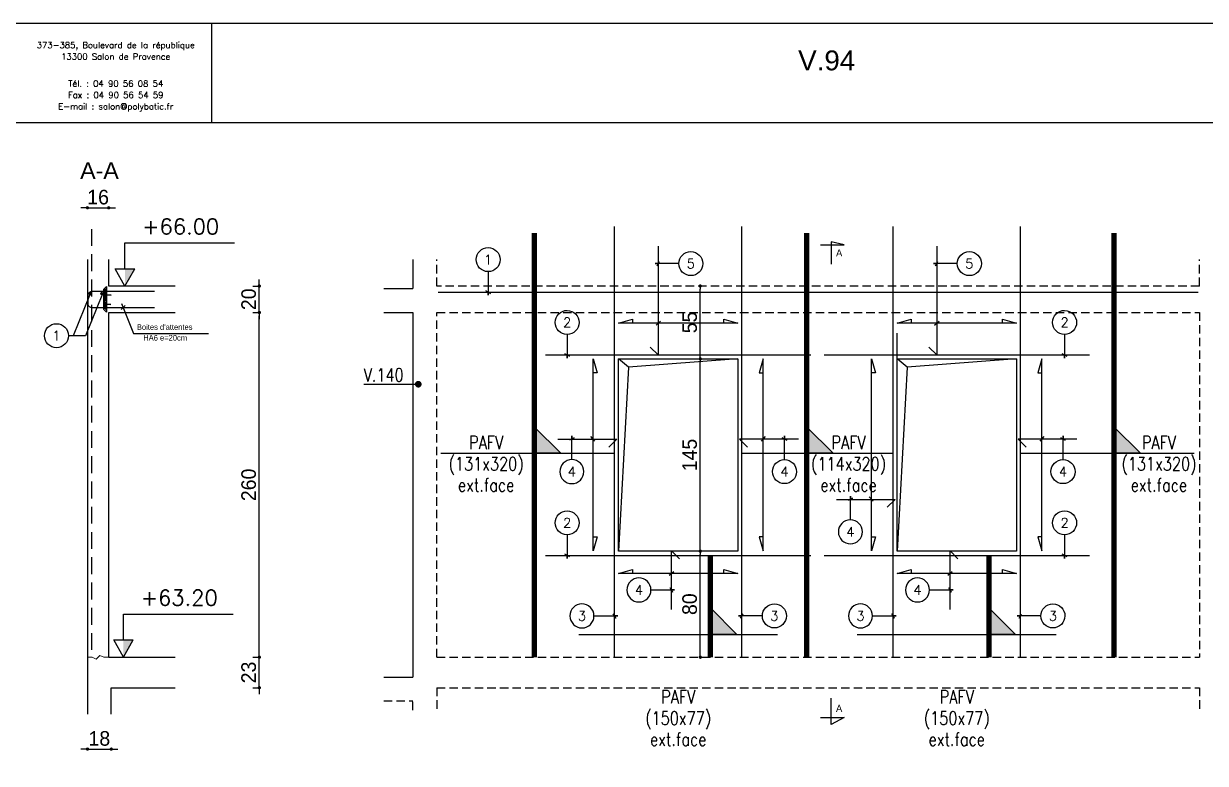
# Model space of a CAD drawing. Header units: metres. Extents: x -5618 to 118954, y -306 to 4637.
# Drawn here: x 6951 to 7842, y 1016 to 1574 of the extents above; entities that cross this region are included whole.
import ezdxf
from ezdxf.enums import TextEntityAlignment as Align

# ---------------------------------------------------------------- set-up
doc = ezdxf.new("R2010")
doc.units = ezdxf.units.M
doc.linetypes.add('CACHE', pattern=[9.524999999999999, 6.35, -3.175])
doc.linetypes.add('CACHEX2', pattern=[19.049999999999997, 12.7, -6.35])
for name, color, linetype in [('COTATION', 1, 'Continuous'), ('GO-CARTOUCHE', 7, 'Continuous'), ('GO-FER-HA', 140, 'Continuous'), ('GO-TEXTE', 9, 'Continuous'), ('K_ENT_M_Building_V.76', 7, 'Continuous'), ('STR_COTATION', 1, 'Continuous'), ('STR_STA', 30, 'Continuous'), ('STR_TS', 22, 'Continuous'), ('STR_TS_TXT', 7, 'Continuous'), ('STR_VOI-POT', 6, 'Continuous')]:
    doc.layers.add(name, color=color, linetype=linetype)
doc.layers.add('Kofragna_forma', color=7, linetype='Continuous', lineweight=70)
doc.styles.add('ARIAL', font='ARIAL.TTF')
doc.styles.add('GrDimensions', font='simplex.shx')
doc.styles.add('Lucida', font='LSANSI.TTF')
doc.styles.add('schéma', font='simplex.shx')
doc.styles.add('TEXTE', font='romans.shx')
doc.styles.add('TEXTE TS', font='romans.shx', dxfattribs={"width": 0.7, "oblique": 15})
doc.styles.add('TEXTEBA', font='ARIAL.TTF')
doc.dimstyles.new('COUPE-20', dxfattribs={"dimscale": 0.5, "dimtxt": 22, "dimasz": 5, "dimexe": 0.05, "dimexo": 0, "dimgap": 5, "dimtad": 1, "dimdec": 0, "dimdsep": 46, "dimtxsty": 'Standard', "dimblk1": 'DOT', "dimblk2": 'DOT', "dimsah": 1, "dimcen": 0, "dimdle": 150, "dimclrd": 1, "dimclre": 1, "dimclrt": 7, "dimadec": 0, "dimazin": 0, "dimtfac": 1, "dimtdec": 0, "dimtix": 1, "dimtmove": 2, "dimatfit": 3, "dimldrblk": 'DOT', "dimfxl": 0, "dimtvp": 1, "dimtolj": 1, "dimtzin": 0, "dimarcsym": 0})

# ---------------------------------------------------------------- blocks, each defined once
blk = doc.blocks.new('ime')
at = {"layer": 'COTATION', "const_width": 2.5}
blk.add_lwpolyline([(1.25, 0, -1), (-1.25, 0, -1)], format="xyb", close=True, dxfattribs=at)
at = {"layer": 'COTATION'}
blk.add_lwpolyline([(41.09158464876236, 0), (0, 0)], dxfattribs=at)
at = {"layer": 'COTATION', "color": 7, "style": 'TEXTE TS', "width": 0.8}
blk.add_attdef('NAME', (9.079526555316988, 2), '', height=10, dxfattribs=at)
blk = doc.blocks.new('_DOT')
at = {"color": 0, "linetype": 'ByBlock'}
blk.add_line((-0.5, 0), (-1, 0), dxfattribs=at)
at = {"color": 0, "linetype": 'ByBlock', "const_width": 0.5}
blk.add_lwpolyline([(-0.25, 0, 1), (0.25, 0, 1)], format="xyb", close=True, dxfattribs=at)
blk = doc.blocks.new('*D763')
at = {"layer": 'COTATION', "color": 1, "lineweight": -2, "ltscale": 4.5}
for p, q in [((7128.409994621985, 1098.287650645224), (7128.409994621985, 1100.787650645224)), ((7123.409994621985, 1095.787650645224), (7128.434994621985, 1095.787650645224)), ((7128.409994621985, 1072.787650645224), (7128.409994621985, 1095.787650645224)), ((7123.409994621985, 1072.787650645224), (7128.434994621985, 1072.787650645224)), ((7128.409994621985, 1070.287650645224), (7128.409994621985, 1067.787650645224))]:
    blk.add_line(p, q, dxfattribs=at)
at = {"layer": 'DEFPOINTS', "color": 0, "lineweight": -3, "ltscale": 4.5}
for p in [(7064.846347368036, 1095.787650645224), (7128.409994621985, 1095.787650645224), (7064.846347368036, 1072.787650645224)]:
    blk.add_point(p, dxfattribs=at)
at = {"layer": 'COTATION', "color": 1, "lineweight": -2, "ltscale": 4.5, "xscale": 2.5, "yscale": 2.5, "zscale": 2.5}
for p, rotation in [((7128.409994621985, 1095.787650645224), 270), ((7128.409994621985, 1072.787650645224), 90)]:
    blk.add_blockref('_DOT', p, dxfattribs=dict(at, rotation=rotation))
at = {"layer": 'COTATION', "color": 7, "lineweight": -3, "ltscale": 4.5, "insert": (7120.409994621985, 1084.287650645225), "char_height": 11, "attachment_point": 5, "rotation": 90}
blk.add_mtext('\\A1;23', dxfattribs=at)
blk = doc.blocks.new('*D764')
at = {"layer": 'COTATION', "color": 1, "lineweight": -2, "ltscale": 4.5}
for p, q in [((7123.409994621985, 1355.787650645223), (7128.434994621985, 1355.787650645223)), ((7128.409994621985, 1098.287650645224), (7128.409994621985, 1353.287650645223)), ((7123.409994621985, 1095.787650645224), (7128.434994621985, 1095.787650645224))]:
    blk.add_line(p, q, dxfattribs=at)
at = {"layer": 'DEFPOINTS', "color": 0, "lineweight": -3, "ltscale": 4.5}
for p in [(7064.846347368036, 1355.787650645223), (7128.409994621985, 1355.787650645223), (7064.846347368036, 1095.787650645224)]:
    blk.add_point(p, dxfattribs=at)
at = {"layer": 'COTATION', "color": 1, "lineweight": -2, "ltscale": 4.5, "xscale": 2.5, "yscale": 2.5, "zscale": 2.5}
for p, rotation in [((7128.409994621985, 1355.787650645223), 90), ((7128.409994621985, 1095.787650645224), 270)]:
    blk.add_blockref('_DOT', p, dxfattribs=dict(at, rotation=rotation))
at = {"layer": 'COTATION', "color": 7, "lineweight": -3, "ltscale": 4.5, "insert": (7120.409994621985, 1225.787650645225), "char_height": 11, "attachment_point": 5, "rotation": 90}
blk.add_mtext('\\A1;260', dxfattribs=at)
blk = doc.blocks.new('*D765')
at = {"layer": 'COTATION', "color": 1, "lineweight": -2, "ltscale": 4.5}
for p, q in [((7123.409994621985, 1375.790150645304), (7128.434994621985, 1375.790150645304)), ((7128.409994621985, 1378.290150645304), (7128.409994621985, 1380.790150645304)), ((7128.409994621985, 1355.787650645223), (7128.409994621985, 1375.790150645304)), ((7123.409994621985, 1355.787650645223), (7128.434994621985, 1355.787650645223)), ((7128.409994621985, 1353.287650645223), (7128.409994621985, 1350.787650645223))]:
    blk.add_line(p, q, dxfattribs=at)
at = {"layer": 'DEFPOINTS', "color": 0, "lineweight": -3, "ltscale": 4.5}
for p in [(7064.846347368036, 1375.790150645304), (7128.409994621985, 1375.790150645304), (7064.846347368036, 1355.787650645223)]:
    blk.add_point(p, dxfattribs=at)
at = {"layer": 'COTATION', "color": 1, "lineweight": -2, "ltscale": 4.5, "xscale": 2.5, "yscale": 2.5, "zscale": 2.5}
for p, rotation in [((7128.409994621985, 1375.790150645304), 270), ((7128.409994621985, 1355.787650645223), 90)]:
    blk.add_blockref('_DOT', p, dxfattribs=dict(at, rotation=rotation))
at = {"layer": 'COTATION', "color": 7, "lineweight": -3, "ltscale": 4.5, "insert": (7120.409994621985, 1365.788900645265), "char_height": 11, "attachment_point": 5, "rotation": 90}
blk.add_mtext('\\A1;20', dxfattribs=at)
blk = doc.blocks.new('stab')
at = {"layer": 'STR_STA'}
h = blk.add_hatch(dxfattribs=at)
h.set_pattern_fill('ANSI31', color=9, scale=6.075, angle=-540.0000000000001, style=0)
h.set_pattern_definition([(315.0000000000001, (-54992.65837973652, 395894.7379386253), (-0.5369592119635344, -0.5369592119635349), [])])
h.paths.add_polyline_path([(8.552378314954694, 0), (6.527378315047827, -2.025000000023283), (4.901532150164712, -2.025000000023283), (4.901532150164712, 0)])
h.paths.add_polyline_path([(4.901532150164712, 0), (4.901532150164712, -2.025000000139698), (1.74862694303738, -2.025000000023283), (1.948794948111754, 0)])
h.paths.add_polyline_path([(1.414768370159436, 0), (1.731635668373201, -2.025000000023283), (-8.030776707397308, -2.025000000023283), (-7.821117697225418, 0)])
h.paths.add_polyline_path([(-8.109998894331511, -1.562622790690511), (-9.672621684905607, 0), (-8.249247268366162, 0)])
at = {"layer": 'STR_STA', "color": 1}
blk.add_lwpolyline([(-5.928707288054284, 36.008007580298), (-5.928707288054284, 0.5705075804144144), (-5.928707288052465, -11.06744842143235, 0.4142135623762916), (-2.891207288077567, -14.1049484213363), (3.183792711886781, -14.10494842149637, 0.4142135623762916), (6.221292711968999, -11.067448421476), (6.221292711968999, 36.008007580298)], format="xyb", dxfattribs=at)
blk.add_lwpolyline([(-7.647621684882324, -2.025000000023283), (-9.672621684905607, 0), (9.672621684905607, 0), (7.647621684882324, -2.025000000023283)], close=True, dxfattribs=at)
blk.add_lwpolyline([(-3.876133816724177, 0), (-3.678095901675988, -2.222349535324611), (-3.088990557997022, 3.467548173037358), (-3.088990557997022, 0), (3.088990557997022, 0), (3.416271031775977, -2.091547353309579), (3.939919544325676, 3.205943809472956), (3.939919544325676, 0)], dxfattribs=at)
at = {"layer": 'STR_STA', "color": 6, "linetype": 'Continuous', "const_width": 1.2}
for points in [[(-3.750946255378949, -3.686379832470266, -1), (-4.950946254633891, -3.686379832470266, -1)], [(-3.63822869229989, -12.30089231230522, -1), (-4.838228691554832, -12.30089231230522, -1)]]:
    blk.add_lwpolyline(points, format="xyb", close=True, dxfattribs=at)
blk = doc.blocks.new('*D766')
at = {"layer": 'DEFPOINTS', "color": 0, "lineweight": -3, "ltscale": 4.5}
for p in [(7014.846347368036, 1434.774083733846), (6998.846347368036, 1395.790150645303, 187.688179425467), (7014.846347368036, 1395.790150645303, 187.688179425467)]:
    blk.add_point(p, dxfattribs=at)
at = {"layer": 'STR_COTATION', "color": 1, "lineweight": -2, "ltscale": 4.5}
for p, q in [((6996.346347368036, 1434.774083733846), (6993.846347368036, 1434.774083733846)), ((6998.846347368036, 1434.783821952242), (6998.846347368036, 1434.799083733846)), ((6998.846347368036, 1434.774083733846), (7014.846347368036, 1434.774083733846)), ((7014.846347368036, 1434.783821952242), (7014.846347368036, 1434.799083733846)), ((7017.346347368036, 1434.774083733846), (7019.846347368036, 1434.774083733846))]:
    blk.add_line(p, q, dxfattribs=at)
at = {"layer": 'STR_COTATION', "color": 1, "lineweight": -2, "ltscale": 4.5, "xscale": 2.5, "yscale": 2.5, "zscale": 2.5}
blk.add_blockref('_DOT', (6998.846347368036, 1434.774083733846), dxfattribs=at)
at = {"layer": 'STR_COTATION', "color": 1, "lineweight": -2, "ltscale": 4.5, "xscale": 2.5, "yscale": 2.5, "zscale": 2.5, "rotation": 180}
blk.add_blockref('_DOT', (7014.846347368036, 1434.774083733846), dxfattribs=at)
at = {"layer": 'STR_COTATION', "color": 7, "lineweight": -3, "ltscale": 4.5, "insert": (7006.846347368036, 1442.774083733846), "char_height": 11, "attachment_point": 5}
blk.add_mtext('\\A1;16', dxfattribs=at)
blk = doc.blocks.new('*D767')
at = {"layer": 'DEFPOINTS', "color": 0, "lineweight": -3, "ltscale": 4.5}
for p in [(6998.846347368034, 1060.317260335428, 187.688179425467), (7016.748847367967, 1060.317260335428, 187.688179425467), (7016.748847367967, 1026.456122896222)]:
    blk.add_point(p, dxfattribs=at)
at = {"layer": 'STR_COTATION', "color": 1, "lineweight": -2, "ltscale": 4.5}
for p, q in [((6996.346347368034, 1026.456122896222), (6993.846347368034, 1026.456122896222)), ((6998.846347368034, 1026.456122896222), (7016.748847367967, 1026.456122896222)), ((6998.846347368034, 1026.444448322044), (6998.846347368034, 1026.431122896222)), ((7016.748847367967, 1026.444448322044), (7016.748847367967, 1026.431122896222)), ((7019.248847367967, 1026.456122896222), (7021.748847367967, 1026.456122896222))]:
    blk.add_line(p, q, dxfattribs=at)
at = {"layer": 'STR_COTATION', "color": 1, "lineweight": -2, "ltscale": 4.5, "xscale": 2.5, "yscale": 2.5, "zscale": 2.5}
blk.add_blockref('_DOT', (6998.846347368034, 1026.456122896222), dxfattribs=at)
at = {"layer": 'STR_COTATION', "color": 1, "lineweight": -2, "ltscale": 4.5, "xscale": 2.5, "yscale": 2.5, "zscale": 2.5, "rotation": 180}
blk.add_blockref('_DOT', (7016.748847367967, 1026.456122896222), dxfattribs=at)
at = {"layer": 'STR_COTATION', "color": 7, "lineweight": -3, "ltscale": 4.5, "insert": (7007.797597368, 1034.456122896222), "char_height": 11, "attachment_point": 5}
blk.add_mtext('\\A1;18', dxfattribs=at)
blk = doc.blocks.new('*D768')
at = {"layer": 'DEFPOINTS', "color": 0, "lineweight": -3, "ltscale": 4.5}
for p in [(7460.888518021417, 1175.787650645224), (7489.194932033414, 1175.787650645224, 187.688179425467), (7438.35747629035, 1095.787650645224, 187.688179425467)]:
    blk.add_point(p, dxfattribs=at)
at = {"layer": 'STR_COTATION', "color": 1, "lineweight": -2, "ltscale": 4.5}
for p, q in [((7460.874712407095, 1175.787650645224), (7460.863518021418, 1175.787650645224)), ((7460.888518021417, 1098.287650645224), (7460.888518021417, 1173.287650645224)), ((7460.904569043318, 1095.787650645224), (7460.913518021417, 1095.787650645224))]:
    blk.add_line(p, q, dxfattribs=at)
at = {"layer": 'STR_COTATION', "color": 1, "lineweight": -2, "ltscale": 4.5, "xscale": 2.5, "yscale": 2.5, "zscale": 2.5}
for p, rotation in [((7460.888518021417, 1175.787650645224), 90), ((7460.888518021417, 1095.787650645224), 270)]:
    blk.add_blockref('_DOT', p, dxfattribs=dict(at, rotation=rotation))
at = {"layer": 'STR_COTATION', "color": 7, "lineweight": -3, "ltscale": 4.5, "insert": (7452.888518021417, 1135.787650645225), "char_height": 11, "attachment_point": 5, "rotation": 90}
blk.add_mtext('\\A1;80', dxfattribs=at)
blk = doc.blocks.new('*D769')
at = {"layer": 'DEFPOINTS', "color": 0, "lineweight": -3, "ltscale": 4.5}
for p in [(7460.888518021417, 1320.787650645224, 187.688179425467), (7460.888518021417, 1320.787650645224), (7489.194932033414, 1175.787650645224, 187.688179425467)]:
    blk.add_point(p, dxfattribs=at)
at = {"layer": 'STR_COTATION', "color": 1, "lineweight": -2, "ltscale": 4.5}
for p, q in [((7460.863528011391, 1320.787650645224), (7460.863518021418, 1320.787650645224)), ((7460.888518021417, 1178.287650645224), (7460.888518021417, 1318.287650645224)), ((7460.874712407095, 1175.787650645224), (7460.863518021418, 1175.787650645224))]:
    blk.add_line(p, q, dxfattribs=at)
at = {"layer": 'STR_COTATION', "color": 1, "lineweight": -2, "ltscale": 4.5, "xscale": 2.5, "yscale": 2.5, "zscale": 2.5}
for p, rotation in [((7460.888518021417, 1320.787650645224), 90), ((7460.888518021417, 1175.787650645224), 270)]:
    blk.add_blockref('_DOT', p, dxfattribs=dict(at, rotation=rotation))
at = {"layer": 'STR_COTATION', "color": 7, "lineweight": -3, "ltscale": 4.5, "insert": (7452.888518021417, 1248.287650645225), "char_height": 11, "attachment_point": 5, "rotation": 90}
blk.add_mtext('\\A1;145', dxfattribs=at)
blk = doc.blocks.new('*D770')
at = {"layer": 'DEFPOINTS', "color": 0, "lineweight": -3, "ltscale": 4.5}
for p in [(7460.888518021417, 1375.790150645304, 187.688179425467), (7460.888518021417, 1375.790150645304), (7460.888518021417, 1320.787650645224, 187.688179425467)]:
    blk.add_point(p, dxfattribs=at)
at = {"layer": 'STR_COTATION', "color": 1, "lineweight": -2, "ltscale": 4.5}
for p, q in [((7460.863528011391, 1375.790150645304), (7460.863518021418, 1375.790150645304)), ((7460.888518021417, 1323.287650645224), (7460.888518021417, 1373.290150645304)), ((7460.863528011391, 1320.787650645224), (7460.863518021418, 1320.787650645224))]:
    blk.add_line(p, q, dxfattribs=at)
at = {"layer": 'STR_COTATION', "color": 1, "lineweight": -2, "ltscale": 4.5, "xscale": 2.5, "yscale": 2.5, "zscale": 2.5}
for p, rotation in [((7460.888518021417, 1375.790150645304), 90), ((7460.888518021417, 1320.787650645224), 270)]:
    blk.add_blockref('_DOT', p, dxfattribs=dict(at, rotation=rotation))
at = {"layer": 'STR_COTATION', "color": 7, "lineweight": -3, "ltscale": 4.5, "insert": (7452.888518021417, 1348.288900645265), "char_height": 11, "attachment_point": 5, "rotation": 90}
blk.add_mtext('\\A1;55', dxfattribs=at)
blk = doc.blocks.new('A$C6F247267')
blk.add_hatch(color=256).paths.add_polyline_path([(5.684341886080801e-14, -0.1999999999999886), (-0.1999999999999886, 0), (5.684341886080801e-14, 0)])
blk.add_lwpolyline([(-0.1999999999999886, 0), (5.684341886080801e-14, 0), (5.684341886080801e-14, -0.1999999999999886), (-0.1999999999999886, 0)])
blk = doc.blocks.new('mrega')
at = {"layer": 'STR_TS_TXT', "style": 'TEXTE TS', "width": 0.8}
for tag, p in [('ST10', (14.47619047619082, 0)), ('DIM', (14.47619047619082, -16)), ('NOTE', (14.47619047619082, -32))]:
    blk.add_attdef(tag, text='', height=10, dxfattribs=at).set_placement(p, align=Align.CENTER)

msp = doc.modelspace()

# ---------------------------------------------------------------- linework, layer by layer
at = {"color": 7, "linetype": 'Continuous', "lineweight": -3}
for p, q in [((7019.674095390915, 1388.790150645304, 187.688179425467), (7034.424294743328, 1388.790150645304, 187.688179425467)), ((7027.049195067118, 1375.790150645304, 187.688179425467), (7019.674095390915, 1388.790150645304, 187.688179425467)), ((7019.674095390915, 1388.790150645304, 187.688179425467), (7034.424294743328, 1388.790150645304, 187.688179425467)), ((7027.049195067118, 1375.790150645304, 187.688179425467), (7019.674095390915, 1388.790150645304, 187.688179425467)), ((7027.049195067118, 1375.790150645304, 187.688179425467), (7034.424294743328, 1388.790150645304, 187.688179425467)), ((7027.049195067118, 1375.790150645304, 187.688179425467), (7034.424294743328, 1388.790150645304, 187.688179425467)), ((7018.616993297936, 1108.787650645224, 187.688179425467), (7033.367192650349, 1108.787650645224, 187.688179425467)), ((7025.992092974139, 1095.787650645224, 187.688179425467), (7018.616993297936, 1108.787650645224, 187.688179425467)), ((7018.616993297936, 1108.787650645224, 187.688179425467), (7033.367192650349, 1108.787650645224, 187.688179425467)), ((7025.992092974139, 1095.787650645224, 187.688179425467), (7018.616993297936, 1108.787650645224, 187.688179425467)), ((7025.992092974139, 1095.787650645224, 187.688179425467), (7033.367192650349, 1108.787650645224, 187.688179425467)), ((7025.992092974139, 1095.787650645224, 187.688179425467), (7033.367192650349, 1108.787650645224, 187.688179425467))]:
    msp.add_line(p, q, dxfattribs=at)
at = {"linetype": 'ByBlock', "lineweight": -3, "ltscale": 4.5}
msp.add_line((7609.194932033414, 1320.787650645223, 93.84408971273348), (7609.194932033414, 1340.308099821526, 93.84408971273348), dxfattribs=at)
msp.add_lwpolyline([(6865.623186178045, 1573.712022312447), (6865.623186178045, 623.8090223119322), (8225.485186147742, 623.8090223119322), (8225.485186147742, 1573.712022312447)], close=True)
for points in [[(7092.2671861779, 1573.712022312447), (7092.269066270679, 1498.770779069509)], [(8225.485186147742, 1498.770779069509), (6865.623186178045, 1498.770779069509)]]:
    msp.add_lwpolyline(points)
at = {"lineweight": 18, "elevation": 187.688179425467}
msp.add_lwpolyline([(6998.846347368036, 1095.787650645224), (7002.311287668662, 1095.787650645224), (7005.333758398553, 1094.363863052779), (7008.081436337449, 1097.134969273794), (7011.241290964431, 1095.787650645224), (7014.846347368036, 1095.787650645224)], dxfattribs=at)
at = {"color": 7, "linetype": 'Continuous', "lineweight": -3}
for points in [[(7034.424294743328, 1388.790150645304, 187.688179425467), (7027.049195067118, 1375.790150645304, 187.688179425467), (7027.049195067118, 1388.757333781384, 187.688179425467)], [(7034.424294743328, 1388.790150645304, 187.688179425467), (7027.049195067118, 1375.790150645304, 187.688179425467), (7027.049195067118, 1388.757333781384, 187.688179425467)], [(7033.367192650349, 1108.787650645224, 187.688179425467), (7025.992092974139, 1095.787650645224, 187.688179425467), (7025.992092974139, 1108.754833781305, 187.688179425467)], [(7033.367192650349, 1108.787650645224, 187.688179425467), (7025.992092974139, 1095.787650645224, 187.688179425467), (7025.992092974139, 1108.754833781305, 187.688179425467)]]:
    msp.add_solid(points, dxfattribs=at)
at = {"layer": 'COTATION'}
for p, q in [((7427.508902557408, 1346.196973284191, 187.688179425467), (7430.864019610536, 1349.147666997517, 187.688179425467)), ((7637.508902557408, 1346.196973284189, 187.688179425467), (7640.864019610536, 1349.147666997516, 187.688179425467)), ((7381.261752937603, 1258.865318388473, 187.688179425467), (7378.311059224277, 1262.220435441602, 187.688179425467)), ((7507.128111129226, 1258.865318388473, 187.688179425467), (7510.078804842552, 1262.220435441602, 187.688179425467)), ((7717.128111129226, 1258.865318388472, 187.688179425467), (7720.078804842552, 1262.2204354416, 187.688179425467)), ((7591.261752937603, 1213.434310523063, 187.688179425467), (7588.311059224277, 1216.789427576191, 187.688179425467)), ((7440.821383743222, 1160.300706247288, 187.688179425467), (7437.466266690094, 1157.350012533961, 187.688179425467)), ((7650.821383743222, 1160.300706247286, 187.688179425467), (7647.466266690094, 1157.350012533959, 187.688179425467))]:
    msp.add_line(p, q, dxfattribs=at)
at = {"layer": 'COTATION', "elevation": 93.84408971273348}
for points in [[(7478.637284076384, 1347.672320140859), (7478.637284076384, 1350.672313870599), (7489.194932033472, 1347.672320140859), (7399.194932033414, 1347.672320140852), (7409.752579990473, 1350.672313870591), (7409.752579990473, 1347.672320140852)], [(7688.637284076384, 1347.672320140857), (7688.637284076384, 1350.672313870597), (7699.194932033472, 1347.672320140857), (7609.194932033414, 1347.67232014085), (7619.752579990473, 1350.67231387059), (7619.752579990473, 1347.67232014085)], [(7380.00494554158, 1186.624122580865), (7383.00493927132, 1186.624122580865), (7380.00494554158, 1176.066474623777), (7380.004945541574, 1320.787650645224), (7383.004939271314, 1310.230002688165), (7380.004945541574, 1310.230002688165)], [(7508.384918525248, 1186.624122580865), (7505.384924795509, 1186.624122580865), (7508.384918525248, 1176.066474623777), (7508.384918525255, 1320.787650645224), (7505.384924795515, 1310.230002688165), (7508.384918525255, 1310.230002688165)], [(7590.00494554158, 1186.624122580864), (7593.00493927132, 1186.624122580864), (7590.00494554158, 1176.066474623775), (7590.004945541574, 1320.787650645223), (7593.004939271314, 1310.230002688164), (7590.004945541574, 1310.230002688164)], [(7718.384918525248, 1186.624122580864), (7715.384924795509, 1186.624122580864), (7718.384918525248, 1176.066474623775), (7718.384918525255, 1320.787650645223), (7715.384924795515, 1310.230002688164), (7718.384918525255, 1310.230002688164)], [(7478.637284076383, 1158.825359390627), (7478.637284076383, 1161.825353120367), (7489.194932033472, 1158.825359390627), (7399.194932033414, 1158.82535939062), (7409.752579990473, 1161.82535312036), (7409.752579990473, 1158.82535939062)], [(7688.637284076383, 1158.825359390626), (7688.637284076383, 1161.825353120366), (7699.194932033472, 1158.825359390626), (7609.194932033414, 1158.825359390619), (7619.752579990473, 1161.825353120358), (7619.752579990473, 1158.825359390619)]]:
    msp.add_lwpolyline(points, dxfattribs=at)
at = {"layer": 'GO-CARTOUCHE', "color": 2, "ltscale": 3}
msp.add_line((7027.140690689071, 1360.98332740605, 187.688179425467), (7024.333765999444, 1358.008029904477, 187.688179425467), dxfattribs=at)
at = {"layer": 'GO-CARTOUCHE', "color": 2, "ltscale": 3, "elevation": 187.688179425467}
msp.add_lwpolyline([(7024.539326677704, 1362.490739676684), (7033.503935394442, 1340.076921506476), (7090.203887932335, 1340.076921506476)], dxfattribs=at)
at = {"layer": 'GO-FER-HA'}
for points, elevation in [([(7300.843270172429, 1386.627963543492, -512.322006256741), (7300.913980850547, 1386.62768750246), (7300.913980850547, 1368.760223126384), (7300.913980850547, 1371.160223126291), (7302.611037125408, 1370.263166851593), (7299.216924575686, 1372.05727940128)], 187.688179425467), ([(7444.654201501026, 1392.761825964842, -512.322006256741), (7444.653925459995, 1392.691115286724), (7426.78646108392, 1392.691115286721), (7429.186461083827, 1392.691115286721), (7428.289404809128, 1390.99405901186), (7430.083517358816, 1394.388171561583)], 187.688179425467), ([(7654.654201501026, 1392.76182596484, -512.322006256741), (7654.653925459995, 1392.691115286722), (7636.78646108392, 1392.691115286719), (7639.186461083827, 1392.691115286719), (7638.289404809128, 1390.994059011858), (7640.083517358816, 1394.388171561581)], 187.688179425467), ([(7360.414021288721, 1339.255391062425, -512.322006256741), (7360.484731966839, 1339.255115021393), (7360.484731966839, 1321.387650645317), (7360.484731966839, 1323.787650645224), (7362.1817882417, 1322.890594370526), (7358.787675691978, 1324.684706920213)], 93.84408971273349), ([(7735.456353310617, 1339.255391062276, -512.322006256741), (7735.527063988736, 1339.255115021245), (7735.527063988736, 1321.387650645169), (7735.527063988736, 1323.787650645076), (7737.224120263597, 1322.890594370378), (7733.830007713875, 1324.684706920065)], 93.84408971273348), ([(7363.974713114762, 1244.826638993615, 512.322006256741), (7364.04542379288, 1244.826915034646), (7364.045423792883, 1262.694379410722), (7364.045423792883, 1260.294379410816), (7365.742480067745, 1261.191435685514), (7362.348367518021, 1259.397323135827)], 187.688179425467), ([(7524.415150952066, 1244.826638993615, -512.322006256741), (7524.344440273949, 1244.826915034646), (7524.344440273945, 1262.694379410722), (7524.344440273945, 1260.294379410816), (7522.647383999084, 1261.191435685514), (7526.041496548807, 1259.397323135827)], 187.688179425467), ([(7734.415150952066, 1244.826638993613, -512.322006256741), (7734.344440273949, 1244.826915034645), (7734.344440273945, 1262.694379410721), (7734.344440273945, 1260.294379410814), (7732.647383999084, 1261.191435685512), (7736.041496548807, 1259.397323135826)], 187.688179425467), ([(7573.974713114762, 1199.395631128204, 512.322006256741), (7574.04542379288, 1199.395907169236), (7574.045423792883, 1217.263371545312), (7574.045423792883, 1214.863371545405), (7575.742480067745, 1215.760427820103), (7572.348367518021, 1213.966315270417)], 187.688179425467), ([(7360.414021288721, 1188.093813319849, -512.322006256741), (7360.484731966839, 1188.093537278817), (7360.484731966839, 1170.226072902741), (7360.484731966839, 1172.626072902648), (7362.1817882417, 1171.72901662795), (7358.787675691978, 1173.523129177637)], 93.84408971273349), ([(7735.456353310617, 1188.093813319701, -512.322006256741), (7735.527063988736, 1188.093537278669), (7735.527063988736, 1170.226072902593), (7735.527063988736, 1172.6260729025), (7737.224120263597, 1171.729016627802), (7733.830007713875, 1173.523129177489)], 93.84408971273348), ([(7423.676084799604, 1146.569345930705, 512.322006256741), (7423.676360840635, 1146.498635252587), (7441.543825216711, 1146.498635252584), (7439.143825216804, 1146.498635252584), (7440.040881491502, 1144.801578977723), (7438.246768941814, 1148.195691527446)], 187.688179425467), ([(7633.676084799604, 1146.569345930704, 512.322006256741), (7633.676360840635, 1146.498635252585), (7651.543825216711, 1146.498635252583), (7649.143825216804, 1146.498635252583), (7650.040881491502, 1144.801578977722), (7648.246768941814, 1148.195691527445)], 187.688179425467), ([(7380.727191616202, 1127.007291177619, 512.322006256741), (7380.727467657233, 1126.9365804995), (7398.594932033308, 1126.936580499498), (7396.194932033402, 1126.936580499498), (7397.0919883081, 1125.239524224637), (7395.297875758412, 1128.63363677436)], 212.3992308602207), ([(7507.662672450627, 1127.007291177619, -512.322006256741), (7507.662396409595, 1126.9365804995), (7489.79493203352, 1126.936580499498), (7492.194932033427, 1126.936580499498), (7491.297875758729, 1125.239524224637), (7493.091988308416, 1128.63363677436)], 212.3992308602207), ([(7590.727191616202, 1127.007291177617, 512.322006256741), (7590.727467657233, 1126.936580499499), (7608.594932033308, 1126.936580499496), (7606.194932033402, 1126.936580499496), (7607.0919883081, 1125.239524224635), (7605.297875758412, 1128.633636774358)], 212.3992308602207), ([(7717.662672450627, 1127.007291177617, -512.322006256741), (7717.662396409595, 1126.936580499499), (7699.79493203352, 1126.936580499496), (7702.194932033427, 1126.936580499496), (7701.297875758729, 1125.239524224635), (7703.091988308416, 1128.633636774358)], 212.3992308602207)]:
    msp.add_lwpolyline(points, format="xyb", dxfattribs=dict(at, elevation=elevation))
at = {"layer": 'GO-FER-HA', "elevation": 187.688179425467}
for points in [[(7010.149015354979, 1369.955200059159), (6997.267877214571, 1338.322941918197), (6984.528085220471, 1338.322941918197)], [(7000.817041321713, 1369.955200059159), (6987.935903181305, 1338.322941918197), (6984.528085220457, 1338.322941918197)]]:
    msp.add_lwpolyline(points, dxfattribs=at)
at = {"layer": 'GO-FER-HA'}
msp.add_circle((6975.471322585608, 1338.322941918197, 187.688179425467), 9.05676263485475, dxfattribs=at)
at = {"layer": 'GO-TEXTE', "flags": 128}
for points, elevation in [([(7551.614049296517, 1406.859432844832), (7569.261788903354, 1406.853314440484), (7559.585570898544, 1409.136725360274), (7559.578664199009, 1392.215251052895)], 187.6881794254669), ([(7551.590371367023, 1050.27994368287), (7569.23811203436, 1050.27994368287), (7559.560062872795, 1044.99988778847), (7559.560062872795, 1064.921363293111)], 187.688179425467)]:
    msp.add_lwpolyline(points, dxfattribs=dict(at, elevation=elevation))
at = {"layer": 'K_ENT_M_Building_V.76', "color": 30, "linetype": 'Continuous', "lineweight": -3}
for p, q in [((7027.049195067118, 1388.790150645304, 187.688179425467), (7027.049195067118, 1408.290150645304, 187.688179425467)), ((7027.049195067118, 1408.290150645304, 187.688179425467), (7033.549195067118, 1408.290150645304, 187.688179425467)), ((7027.049195067118, 1388.790150645304, 187.688179425467), (7027.049195067118, 1408.290150645304, 187.688179425467)), ((7027.049195067118, 1408.290150645304, 187.688179425467), (7033.549195067118, 1408.290150645304, 187.688179425467)), ((7033.549195067118, 1408.290150645304, 187.688179425467), (7109.692052209981, 1408.290150645304, 187.688179425467)), ((7033.549195067118, 1408.290150645304, 187.688179425467), (7109.692052209981, 1408.290150645304, 187.688179425467)), ((7025.992092974139, 1108.787650645224, 187.688179425467), (7025.992092974139, 1128.287650645224, 187.688179425467)), ((7025.992092974139, 1128.287650645224, 187.688179425467), (7032.492092974139, 1128.287650645224, 187.688179425467)), ((7025.992092974139, 1108.787650645224, 187.688179425467), (7025.992092974139, 1128.287650645224, 187.688179425467)), ((7025.992092974139, 1128.287650645224, 187.688179425467), (7032.492092974139, 1128.287650645224, 187.688179425467)), ((7032.492092974139, 1128.287650645224, 187.688179425467), (7108.634950117003, 1128.287650645224, 187.688179425467)), ((7032.492092974139, 1128.287650645224, 187.688179425467), (7108.634950117003, 1128.287650645224, 187.688179425467))]:
    msp.add_line(p, q, dxfattribs=at)
at = {"layer": 'Kofragna_forma', "color": 4, "lineweight": -3}
for p, q in [((6998.846347368036, 1395.790150645303, 187.688179425467), (6998.846347368034, 1052.787650645224, 187.688179425467)), ((7014.846347368036, 1375.790150645304, 187.688179425467), (7014.846347368036, 1395.790150645303, 187.688179425467)), ((7244.194924970221, 1395.790150645302, 187.688179425467), (7244.19492497022, 1373.790150645307, 187.688179425467)), ((7064.846347368036, 1375.790150645304, 187.688179425467), (7014.846347368036, 1375.790150645304, 187.688179425467)), ((7222.304252820904, 1373.790150645307, 187.688179425467), (7244.09743643846, 1373.790150645307, 187.688179425467)), ((7014.846347368036, 1095.787650645224, 187.688179425467), (7014.846347368036, 1355.787650645223, 187.688179425467)), ((7014.846347368036, 1355.787650645223, 187.688179425467), (7064.846347368036, 1355.787650645223, 187.688179425467)), ((7222.304252820904, 1355.790150645307, 187.688179425467), (7244.09743643846, 1355.790150645307, 187.688179425467)), ((7244.19492497022, 1355.790150645307, 187.688179425467), (7244.194924970221, 1156.787650645224, 187.688179425467)), ((7244.193768267773, 1156.787650645224, 187.688179425467), (7244.193768267773, 1080.787650645223, 187.688179425467)), ((7014.846347368036, 1095.787650645224, 187.688179425467), (7064.846347368036, 1095.787650645224, 187.688179425467)), ((7222.30424841579, 1080.787650645223, 187.688179425467), (7244.097432033345, 1080.787650645223, 187.688179425467)), ((7016.748847367967, 1072.787650645224, 187.688179425467), (7064.846347368036, 1072.787650645224, 187.688179425467)), ((7016.748847367967, 1052.787650645224, 187.688179425467), (7016.748847367967, 1072.787650645224, 187.688179425467))]:
    msp.add_line(p, q, dxfattribs=at)
at = {"layer": 'Kofragna_forma', "linetype": 'CACHE', "lineweight": -3}
for p, q in [((7262.194932033415, 1375.790150645304, 187.688179425467), (7262.194932033415, 1395.790150645302, 187.688179425467)), ((7837.146245316659, 1375.790150645304, 187.688179425467), (7837.146245316659, 1395.790150645304, 187.688179425467)), ((7837.146245316659, 1375.790150645304, 187.688179425467), (7262.194936438527, 1375.790150645304, 187.688179425467)), ((7262.194932033413, 1095.787650645224, 187.688179425467), (7262.194932033415, 1355.787650645223, 187.688179425467)), ((7262.194936438527, 1355.787650645223, 187.688179425467), (7837.146245316659, 1355.787650645223, 187.688179425467)), ((7837.146245316659, 1355.787650645223, 187.688179425467), (7837.146245316659, 1095.787650645223, 187.688179425467)), ((7262.194932033413, 1095.787650645224, 187.688179425467), (7837.146245316659, 1095.787650645223, 187.688179425467)), ((7262.194932033413, 1072.787650645224, 187.688179425467), (7837.146245316659, 1072.787650645223, 187.688179425467)), ((7262.194932033413, 1072.787650645224, 187.688179425467), (7262.194932033413, 1055.787650645224, 187.688179425467)), ((7837.146245316659, 1072.787650645223, 187.688179425467), (7837.146245316659, 1055.787650645223, 187.688179425467)), ((7222.30424841579, 1062.787650645223, 187.688179425467), (7244.097432033345, 1062.787650645223, 187.688179425467)), ((7244.097432033344, 1055.787650645223, 187.688179425467), (7244.097432033343, 1062.787650645223, 187.688179425467))]:
    msp.add_line(p, q, dxfattribs=at)
at = {"layer": 'Kofragna_forma', "color": 4, "lineweight": -3}
for points, elevation in [([(7399.194932033414, 1320.787650645224), (7489.194932033414, 1320.787650645224), (7489.194932033414, 1175.787650645224), (7399.194932033414, 1175.787650645224), (7399.194932033414, 1320.787650645224)], 187.688179425467), ([(7489.194932033414, 1320.787650645224), (7406.841915057073, 1314.674900811526), (7399.194932033414, 1175.787650645224)], 187.688179425467), ([(7406.841915057073, 1314.674900811526), (7399.194932033414, 1320.787650645224)], 93.84408971273348), ([(7609.194932033414, 1320.787650645223), (7699.194932033414, 1320.787650645222), (7699.194932033414, 1175.787650645222), (7609.194932033414, 1175.787650645223), (7609.194932033414, 1320.787650645223)], 187.688179425467), ([(7699.194932033414, 1320.787650645222), (7616.841915057073, 1314.674900811524), (7609.194932033414, 1175.787650645223)], 187.688179425467), ([(7616.841915057073, 1314.674900811524), (7609.194932033414, 1320.787650645223)], 93.84408971273348)]:
    msp.add_lwpolyline(points, dxfattribs=dict(at, elevation=elevation))
at = {"layer": 'STR_TS', "linetype": 'CACHE', "ltscale": 2, "const_width": 4}
for points, elevation in [([(7335.714450626326, 1095.787650645224), (7335.714450626326, 1415.787650645224)], 187.688179425467), ([(7541.04554948768, 1095.787650645225), (7541.04554948768, 1415.787650645225)], 187.688179425467), ([(7772.714450626328, 1095.787650645225), (7772.714450626328, 1415.787650645225)], 187.688179425467), ([(7468.480519703272, 1095.787650645224), (7468.480519703272, 1172.787650645224)], 187.6881794254671), ([(7678.480519703272, 1095.787650645222), (7678.480519703272, 1172.787650645223)], 187.6881794254671)]:
    msp.add_lwpolyline(points, dxfattribs=dict(at, elevation=elevation))
at = {"layer": 'STR_TS', "color": 3}
for points, elevation in [([(7265.194932033414, 1249.638548317425), (7396.194932033414, 1249.638548317425)], 187.688179425467), ([(7492.194932033416, 1249.638548317426), (7606.194932033414, 1249.638548317425)], 187.688179425467), ([(7702.194932033416, 1249.638548317426), (7833.194932033416, 1249.638548317425)], 187.688179425467), ([(7369.194932033414, 1112.980562315121), (7519.194932033472, 1112.980562315121)], 187.6881794254671), ([(7579.194932033414, 1112.980562315119), (7729.194932033472, 1112.980562315119)], 187.6881794254671)]:
    msp.add_lwpolyline(points, dxfattribs=dict(at, elevation=elevation))
at = {"layer": 'STR_VOI-POT'}
for p, q in [((7396.194932033414, 1095.787650645224, 187.688179425467), (7396.194932033392, 1420.790150645303, 187.688179425467)), ((7492.194932033414, 1095.787650645224, 187.688179425467), (7492.194932033436, 1420.790150645303, 187.688179425467)), ((7606.194932033414, 1095.787650645222, 187.688179425467), (7606.194932033392, 1420.790150645302, 187.688179425467)), ((7702.194932033414, 1095.787650645222, 187.688179425467), (7702.194932033436, 1420.790150645302, 187.688179425467)), ((7263.194932033415, 1371.160223126291, 187.688179425467), (7836.146245316659, 1371.160223126293, 187.688179425467)), ((7344.194932033414, 1323.787650645224, 93.84408971273348), (7544.194932033414, 1323.787650645223, 93.84408971273348)), ((7554.194932033414, 1323.787650645223, 93.84408971273348), (7754.194932033414, 1323.787650645221, 93.84408971273348)), ((7344.194932033414, 1172.626072902648, 93.84408971273348), (7544.194932033414, 1172.626072902647, 93.84408971273348)), ((7554.194932033414, 1172.626072902647, 93.84408971273348), (7754.194932033414, 1172.626072902645, 93.84408971273348))]:
    msp.add_line(p, q, dxfattribs=at)
at = {"layer": 'STR_VOI-POT', "color": 1, "linetype": 'CACHEX2', "elevation": 187.688179425467}
msp.add_lwpolyline([(7001.849115820346, 1418.787650645219), (7001.848182190776, 1095.787650645219)], dxfattribs=at)
at = {"layer": 'STR_VOI-POT', "elevation": 187.688179425467}
for points in [[(7429.186461083972, 1405.914401737359), (7429.186461083972, 1323.787650645224), (7423.20457240532, 1329.769539323884)], [(7639.186461083972, 1405.914401737357), (7639.186461083972, 1323.787650645223), (7633.20457240532, 1329.769539323882)], [(7353.522241970367, 1260.294379410816), (7397.849341677315, 1260.294379410816), (7391.867452998656, 1254.312490732163)], [(7534.867622096462, 1260.294379410816), (7490.540522389513, 1260.294379410816), (7496.522411068173, 1254.312490732163)], [(7744.867622096462, 1260.294379410814), (7700.540522389513, 1260.294379410814), (7706.522411068173, 1254.312490732161)], [(7563.522241970367, 1214.863371545405), (7607.849341677315, 1214.863371545405), (7601.867452998656, 1208.881482866753)], [(7439.143825216658, 1131.668847241939), (7439.143825216658, 1175.995946948888), (7445.125713895311, 1170.014058270228)], [(7649.143825216658, 1131.668847241938), (7649.143825216658, 1175.995946948886), (7655.125713895311, 1170.014058270226)]]:
    msp.add_lwpolyline(points, dxfattribs=at)

# ---------------------------------------------------------------- block references
at = {"layer": 'COTATION'}
ref = msp.add_blockref('ime', (7248.262856578205, 1301.687696427998, 187.688179425467), dxfattribs=dict(at, xscale=-1))
ref.add_attrib('NAME', 'V.140', (7207.048988227356, 1303.687696427998, 187.688179425467), dxfattribs={"color": 7, "height": 10, "style": 'TEXTE TS', "width": 0.8})
at = {"layer": 'STR_STA', "zscale": 0.001000000000004775, "rotation": 270}
msp.add_blockref('stab', (7013.266948764843, 1365.716971367232, 187.688179425467), dxfattribs=at)
at = {"layer": 'STR_TS', "xscale": 100, "yscale": 100, "zscale": 100, "rotation": 180}
for p in [(7335.714450626333, 1249.638548317425, 187.688179425467), (7541.045549487687, 1249.638548317425, 187.688179425467), (7772.714450626335, 1249.638548317425, 187.688179425467), (7468.480519703279, 1112.980562315121, 187.6881794254671), (7678.480519703279, 1112.980562315119, 187.6881794254671)]:
    msp.add_blockref('A$C6F247267', p, dxfattribs=at)
at = {"layer": 'STR_TS_TXT'}
for p, values in [((7284.917782076866, 1252.694521724991, 281.5322691381999), {'NOTE': 'ext.face', 'ST10': 'PAFV', 'DIM': '(131x320)'}), ((7558.160598134129, 1252.694521724991, 469.2204485636672), {'NOTE': 'ext.face', 'ST10': 'PAFV', 'DIM': '(114x320)'}), ((7792.180263084507, 1252.694521724991, 469.2204485636672), {'NOTE': 'ext.face', 'ST10': 'PAFV', 'DIM': '(131x320)'}), ((7429.749342888396, 1060.868341721552, 375.3763588509334), {'NOTE': 'ext.face', 'ST10': 'PAFV', 'DIM': '(150x77)'}), ((7639.749342888396, 1060.86834172155, 375.3763588509334), {'NOTE': 'ext.face', 'ST10': 'PAFV', 'DIM': '(150x77)'})]:
    msp.add_blockref('mrega', p, dxfattribs=at).add_auto_attribs(values)

# ---------------------------------------------------------------- texts
at = {"style": 'schéma'}
for s, p in [('373-385, Boulevard de la république', (7020.147836623719, 1555.175759017696)), ('13300 Salon de Provence', (7020.147836623719, 1546.545386099485)), ('Tél. : 04 90 56 08 54', (7020.147836623719, 1526.162268173877)), ('Fax : 04 90 56 54 59', (7020.147836623719, 1517.531895256015)), ('E-mail : salon@polybatic.fr', (7020.147836623719, 1508.901522337455))]:
    msp.add_text(s, height=4.6662, dxfattribs=at).set_placement(p, align=Align.CENTER)
at = {"style": 'ARIAL'}
msp.add_text('V.94', height=15, dxfattribs=at).set_placement((7534.637750640604, 1538.467768623357, 93.84408971273348))
at = {"layer": 'GO-FER-HA', "style": 'TEXTE'}
for s, rotation, p in [('1', 359.9999999999544, (7300.913980850567, 1395.684450137314, 281.6881794254671)), ('5', 359.9999999999479, (7453.71068809485, 1392.691115286704, 281.6881794254671)), ('5', 359.9999999999479, (7663.71068809485, 1392.691115286702, 281.6881794254671)), ('2', 359.9999999999544, (7360.484731966859, 1348.311877656247, 187.8440897127336)), ('2', 359.9999999999544, (7735.527063988756, 1348.311877656099, 187.8440897127336)), ('1', 359.9999999999544, (6975.471322585578, 1338.322941918197, 187.688179425467)), ('4', 359.9999999999544, (7524.344440273927, 1235.770152399909, 281.6881794254671)), ('4', 359.9999999999544, (7734.344440273927, 1235.770152399907, 281.6881794254671)), ('2', 359.9999999999544, (7360.484731966859, 1197.150299913671, 187.8440897127336)), ('2', 359.9999999999544, (7735.527063988756, 1197.150299913523, 187.8440897127336)), ('3', 359.9999999999479, (7516.71915904445, 1126.93658049948, 306.3992308602208)), ('3', 359.9999999999479, (7726.71915904445, 1126.936580499479, 306.3992308602208))]:
    msp.add_text(s, height=7.199999999999999, rotation=rotation, dxfattribs=at).set_placement(p, align=Align.MIDDLE_CENTER)
for s, p in [('4', (7364.045423792903, 1235.770152399909, 281.6881794254671)), ('4', (7574.045423792903, 1190.339144534498, 281.6881794254671)), ('4', (7414.61959820578, 1146.498635252567, 281.6881794254671)), ('4', (7624.61959820578, 1146.498635252565, 281.6881794254671)), ('3', (7371.670705022378, 1126.93658049948, 306.3992308602208)), ('3', (7581.670705022378, 1126.936580499479, 306.3992308602208))]:
    msp.add_text(s, height=7.199999999999999, dxfattribs=at).set_placement(p, align=Align.MIDDLE_CENTER)
at = {"layer": 'GO-TEXTE', "style": 'TEXTEBA'}
msp.add_text('A-A', height=12.49708794321094, dxfattribs=at).set_placement((6993.340390902315, 1456.619519130618, 187.688179425467))
at = {"layer": 'GO-TEXTE', "linetype": 'Continuous', "style": 'Lucida'}
for s, height, rotation, p in [('A', 5.319999999999999, 359.9819333185179, (7563.195838314274, 1398.062657116397, 187.6881794254669)), ("Boites d'attentes", 4.255999999999999, 0.001797547044573023, (7036.104341623167, 1342.696549323432, 187.688179425467)), ('HA6 e=20cm', 4.255999999999999, 0.001797547044573023, (7040.869359178801, 1334.619027577745, 187.688179425467)), ('A', 5.319999999999999, 0.001797547041295644, (7563.175209497302, 1054.550232628394, 187.688179425467))]:
    msp.add_text(s, height=height, rotation=rotation, dxfattribs=at).set_placement(p)
at = {"layer": 'K_ENT_M_Building_V.76', "color": 0, "linetype": 'Continuous', "lineweight": -3, "char_height": 11.7, "attachment_point": 7, "style": 'GrDimensions'}
for s, insert in [('+66.00', (7040.049195067125, 1414.790150645304, 187.688179425467)), ('\\A1;+63.20', (7038.992092974147, 1134.787650645224, 187.688179425467))]:
    msp.add_mtext(s, dxfattribs=dict(at, insert=insert))

# ---------------------------------------------------------------- dimensions: what is measured, and where the dimension line sits
at = {"layer": 'COTATION', "lineweight": -3, "ltscale": 4.5}
for base, p1, p2, picture, middle in [((7128.409994621985, 1375.790150645304, 93.84408971273348), (7064.846347368036, 1355.787650645223, 93.84408971273348), (7064.846347368036, 1375.790150645304, 93.84408971273348), '*D765', (7120.409994621985, 1365.788900645265, 93.84408971273348)), ((7128.409994621985, 1355.787650645223, 93.84408971273348), (7064.846347368036, 1095.787650645224, 93.84408971273348), (7064.846347368036, 1355.787650645223, 93.84408971273348), '*D764', (7120.409994621985, 1225.787650645225, 93.84408971273348)), ((7128.409994621985, 1095.787650645224, 93.84408971273348), (7064.846347368036, 1072.787650645224, 93.84408971273348), (7064.846347368036, 1095.787650645224, 93.84408971273348), '*D763', (7120.409994621985, 1084.287650645225, 93.84408971273348))]:
    dim = msp.add_linear_dim(base=base, p1=p1, p2=p2, angle=90, dimstyle='COUPE-20', dxfattribs=at)
    dim.commit()
    dim.dimension.update_dxf_attribs({"geometry": picture, "text_midpoint": middle})
at = {"layer": 'STR_COTATION', "lineweight": -3, "ltscale": 4.5}
for base, p1, p2, picture, middle in [((7014.846347368036, 1434.774083733846), (6998.846347368036, 1395.790150645303, 187.688179425467), (7014.846347368036, 1395.790150645303, 187.688179425467), '*D766', (7006.846347368036, 1442.774083733846)), ((7016.748847367967, 1026.456122896222), (6998.846347368034, 1060.317260335428, 187.688179425467), (7016.748847367967, 1060.317260335428, 187.688179425467), '*D767', (7007.797597368, 1034.456122896222))]:
    dim = msp.add_linear_dim(base=base, p1=p1, p2=p2, dimstyle='COUPE-20', override={"dimfxl": 0.1}, dxfattribs=at)
    dim.commit()
    dim.dimension.update_dxf_attribs({"geometry": picture, "text_midpoint": middle})
for base, p1, p2, picture, middle in [((7460.888518021417, 1375.790150645304), (7460.888518021417, 1320.787650645224, 187.688179425467), (7460.888518021417, 1375.790150645304, 187.688179425467), '*D770', (7452.888518021417, 1348.288900645265)), ((7460.888518021417, 1320.787650645224), (7489.194932033414, 1175.787650645224, 187.688179425467), (7460.888518021417, 1320.787650645224, 187.688179425467), '*D769', (7452.888518021417, 1248.287650645225)), ((7460.888518021417, 1175.787650645224), (7438.35747629035, 1095.787650645224, 187.688179425467), (7489.194932033414, 1175.787650645224, 187.688179425467), '*D768', (7452.888518021417, 1135.787650645225))]:
    dim = msp.add_linear_dim(base=base, p1=p1, p2=p2, angle=90, dimstyle='COUPE-20', override={"dimfxl": 0.1}, dxfattribs=at)
    dim.commit()
    dim.dimension.update_dxf_attribs({"geometry": picture, "text_midpoint": middle})

doc.saveas('drawing.dxf')
